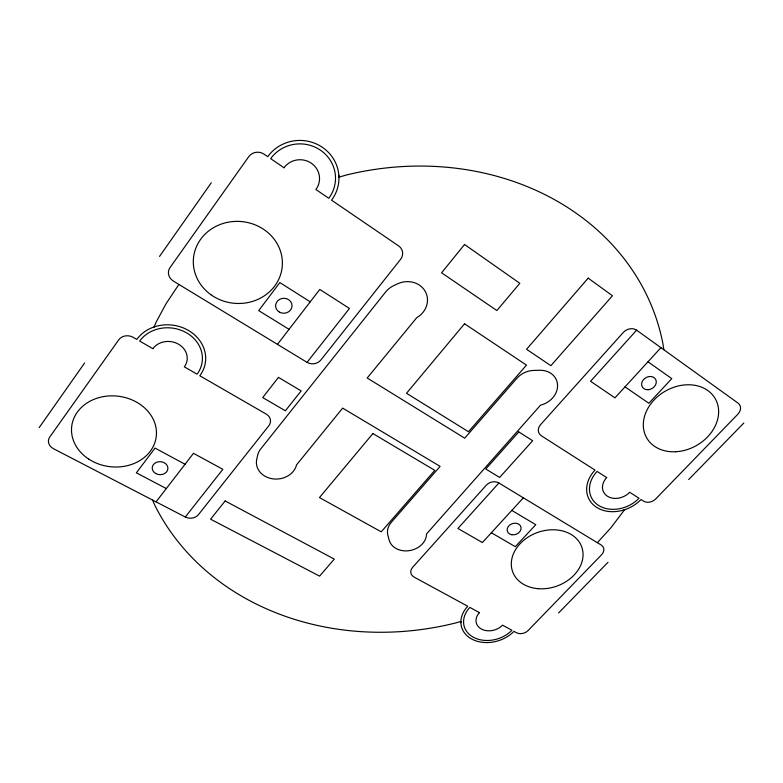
<?xml version="1.0" encoding="UTF-8"?>
<svg xmlns="http://www.w3.org/2000/svg" width="783" height="783" viewBox="0 0 783 783"><rect width="100%" height="100%" fill="white"/><g stroke="black" fill="none" stroke-linecap="round" stroke-linejoin="round"><path stroke-width="1.17" d="M460.874 622.642L460.893 621.467L454.776 623.18A268.54 230.545 -14.5 0 1 154.926 505.456L152.509 500.024M39.15 427.645L84.603 362.999M159.526 256.433L211.312 182.762M156.062 501.864L193.479 453.318L222.842 469.32L185.297 517.015L53.606 448.776A10.267 8.398 9.3 0 1 49.72 437.08L118.752 339.812A10.541 9.132 10.3 0 1 133.218 337.346L136.81 339.421A37.251 32.446 6.8 0 1 188.272 330.348A37.251 32.446 6.8 0 1 199.792 375.762L266.289 414.129A9.797 8.398 -2.7 0 1 268.814 425.776L198.432 514.676A9.533 7.761 0.1 0 1 185.297 517.015M277.456 344.363L319.797 289.436L349.463 308.463L307.044 362.353L173.405 281.097A10.747 9.709 11.4 0 1 170.048 267.541L248.72 156.708A11.06 10.629 15 0 1 264.096 154.182L267.737 156.669A39.072 37.662 0.5 0 1 322.43 147.341A39.072 37.662 0.5 0 1 331.552 200.174L398.674 245.95A10.355 9.592 -19.2 0 1 400.524 259.418L320.922 359.955A9.993 8.877 -6.6 0 1 307.044 362.353M178.896 284.435L166.025 303.775L156.13 322.136L154.045 326.981L154.613 326.775M498.898 482.994A9.132 7.429 -18.6 0 0 486.223 485.264L412.592 567.362A8.819 6.959 -13.2 0 0 414.09 577.1L467.735 606.257A30.625 23.314 -16 0 0 471.65 639.016A30.625 23.314 -16 0 0 513.932 631.362L516.447 632.723A8.437 6.352 -17.2 0 0 528.085 630.569L601.628 554.716A8.75 6.734 -21.7 0 0 601.158 544.988L498.898 482.994L457.918 528.466L482.387 542.541L523.357 497.822M636.608 330.172A9.856 8.212 -31.8 0 0 623.248 332.491L540.554 424.68A9.386 7.752 -23.5 0 0 541.405 435.818L594.992 470.084A32.651 25.77 -24.7 0 0 596.607 507.345A32.651 25.77 -24.7 0 0 641.023 499.525L643.518 501.12A9.005 7.008 -25.5 0 0 655.743 498.908L737.831 414.236A9.445 7.38 -31.5 0 0 738.105 403.157L636.608 330.172L590.558 381.272L614.949 397.862L660.94 347.662M558.573 612.981L608.009 562.292M688.668 479.578L743.85 422.996M597.351 542.678L610.799 527.908L624.599 509.713L624.1 509.88M166.319 488.572L136.369 472.834L155.024 448.091L185.042 464.27M491.362 532.743L515.302 546.671L535.768 524.708L511.828 510.408M289.044 329.33L258.703 310.606L279.844 282.575L310.234 301.837M625.02 386.871L648.853 403.265L671.785 378.639L647.991 361.805M663.818 349.737L662.937 343.757A268.54 230.545 -14.5 0 0 346.644 174.942L338.912 177.144L338.843 175.294M257.578 455.481L256.736 459.318A20.289 17.06 -4.5 0 0 272.778 478.834A20.289 17.06 -4.5 0 0 296.522 464.926L342.66 408.109L440.095 466.365L391.383 522.232A19.144 15.464 -12.9 0 0 387.869 535.269L389.131 540.006A19.086 15.376 -12.9 0 0 409.587 550.606A19.086 15.376 -12.9 0 0 426.559 533.898L540.583 405.114L541.493 404.899A20.358 17.167 -24.7 0 0 557.545 385.001A20.358 17.167 -24.7 0 0 539.81 370.281L533.918 370.408A20.358 17.197 -24.3 0 0 516.819 378.385L464.701 438.157L367.198 378.003L416.762 317.653A21.444 19.399 -18.3 0 0 425.189 291.296A21.444 19.399 -18.3 0 0 397.51 283.867A62.64 55.632 -18.3 0 0 391.872 286.617A21.435 19.389 -17.8 0 0 385.618 292.01L260.778 448.884A20.319 17.118 -4.6 0 0 257.578 455.481M278.454 377.386L262.696 397.578L285.374 410.791L301.161 390.893L278.454 377.386M225.142 500.954L210.588 519.188L319.581 576.141L334.272 559.101L225.142 500.954M464.544 244.492L441.592 272.797L496.872 310.548L519.824 283.309L464.544 244.492M372.894 433.557L319.474 497.557L381.223 531.833L434.78 470.368L372.894 433.557M464.534 323.771L406.514 393.281L468.449 431.727L526.489 365.113L464.534 323.771M588.19 278.131L526.567 349.277L550.88 365.681L612.453 295.768L588.19 278.131M518.806 431.932L485.773 469.007L499.632 477.454L532.665 440.731L518.806 431.932M479.46 612.629L469.829 607.393A27.904 21.239 -16 0 0 473.382 637.254A27.904 21.239 -16 0 0 511.916 630.266L502.559 625.177A15.317 11.657 -16 0 1 481.379 629.052A15.317 11.657 -16 0 1 479.46 612.629M152.851 348.67L139.677 341.075A33.933 29.558 6.8 0 1 186.55 332.834A33.933 29.558 6.8 0 1 197.062 374.186L184.338 366.845A18.626 16.218 6.7 0 0 178.534 344.207A18.626 16.218 6.7 0 0 152.851 348.67M606.688 477.561L597.077 471.415A29.744 23.48 -24.7 0 0 598.535 505.387A29.744 23.48 -24.7 0 0 639.016 498.242L629.698 492.282A16.326 12.88 -24.7 0 1 607.451 496.246A16.326 12.88 -24.7 0 1 606.688 477.561M284.004 167.758L270.644 158.655A35.597 34.315 0.5 0 1 320.462 150.179A35.597 34.315 0.5 0 1 328.782 198.295L315.911 189.515A19.536 18.831 0.5 0 0 311.291 163.187A19.536 18.831 0.5 0 0 284.004 167.758M511.71 534.72A7.135 5.667 -18.7 0 0 520.998 527.213A7.135 5.667 -18.7 0 0 509.625 525.109A7.135 5.667 -18.7 0 0 511.71 534.72M538.019 588.679A36.703 28.501 -19.5 0 0 581.798 547.111A36.703 28.501 -19.5 0 0 521.703 542.09A36.703 28.501 -19.5 0 0 538.019 588.679M648.099 389.728A7.683 6.254 -30.1 0 0 655.694 379.432A7.683 6.254 -30.1 0 0 643.058 380.147A7.683 6.254 -30.1 0 0 648.099 389.728M675.592 451.752A39.493 31.349 -29.6 0 0 715.956 399.986A39.493 31.349 -29.6 0 0 651.378 403.118A39.493 31.349 -29.6 0 0 675.592 451.752M155.67 473.49A7.859 6.499 3 0 0 167.895 468.753A7.859 6.499 3 0 0 156.61 462.273A7.859 6.499 3 0 0 155.67 473.49M88.538 458.965A42.576 35.47 6.9 0 0 156.169 437.188A42.576 35.47 6.9 0 0 97.239 398.146A42.576 35.47 6.9 0 0 88.538 458.965M279.541 312.192A8.231 7.478 -2.5 0 0 292.039 305.879A8.231 7.478 -2.5 0 0 279.864 299.243A8.231 7.478 -2.5 0 0 279.541 312.192M210.872 294.682A44.572 41.019 5.7 0 0 282.037 268.285A44.572 41.019 5.7 0 0 220.649 224.3A44.572 41.019 5.7 0 0 210.872 294.682"/></g></svg>
